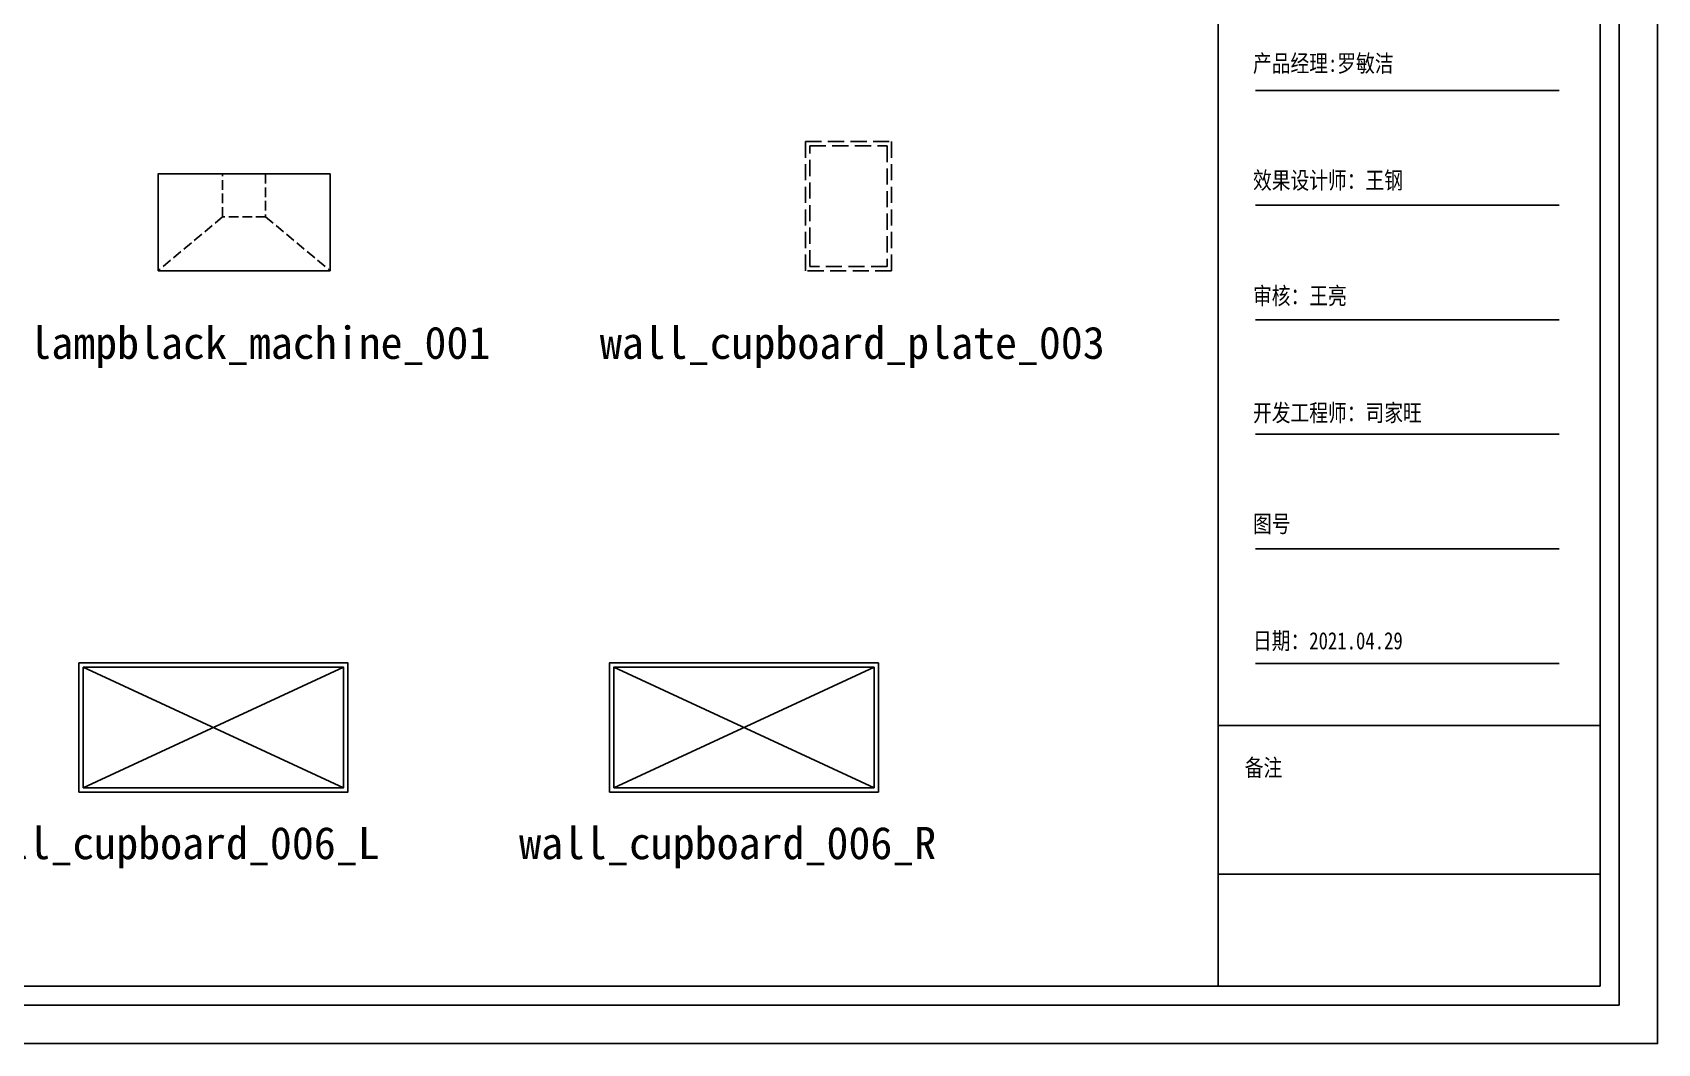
# Model space of a CAD drawing. Extents: x 422240 to 534325, y -8262 to 172635.
# Drawn here: x 471655 to 479209, y 125599 to 130298 of the extents above; entities that cross this region are included whole.
import ezdxf

# ---------------------------------------------------------------- set-up
doc = ezdxf.new("R2010")
doc.units = 0
doc.header["$LTSCALE"] = 1000
doc.header["$MEASUREMENT"] = 0
doc.linetypes.add('DASH', pattern=[0.35, 0.25, -0.1])
doc.layers.add('PM-家具', color=146, linetype='Continuous')
doc.styles.get("Standard").update_dxf_attribs({"font": 'gbenor.shx', "bigfont": 'gbcbig.shx'})
doc.styles.add('WJ', font='', dxfattribs={"width": 0.8, "height": 135})
doc.styles.get('WJ').set_extended_font_data('FangSong_GB2312')

# ---------------------------------------------------------------- blocks, each defined once
blk = doc.blocks.new('厨房摆放方案图例')
at = {"color": 251}
for p, q in [((80419.2, -7996.3), (80419.2, 2265.3)), ((65764.7, -7996.3), (80419.2, -7996.3))]:
    blk.add_line(p, q, dxfattribs=at)
for p, q in [((78248.9, -7892.9), (78248.9, 2162)), ((80315.9, -7892.9), (80315.9, 2162)), ((78450.4, -3046.2), (80093.1, -3046.2)), ((78450.4, -3666.3), (80093.1, -3666.3)), ((78450.4, -4286.4), (80093.1, -4286.4)), ((78450.4, -4906.4), (80093.1, -4906.4)), ((78450.4, -5526.5), (80093.1, -5526.5)), ((78450.4, -6146.6), (80093.1, -6146.6)), ((78248.9, -6483.1), (80315.9, -6483.1)), ((78248.9, -7287.6), (80315.9, -7287.6)), ((65868.1, -7892.9), (80315.9, -7892.9))]:
    blk.add_line(p, q)
blk.add_lwpolyline([(65528.4, -8203), (80625.9, -8203), (80625.9, 2472), (65528.4, 2472)], close=True)
at = {"attachment_point": 1, "style": 'WJ'}
for s, insert, char_height, width in [('{\\fSimSun|b0|i0|c134|p2;产品经理:罗敏洁}', (78436.6, -2852.9), 93.012, 1131.519), ('{\\fSimSun|b0|i0|c134|p2;效果设计师：王钢}', (78436.6, -3485.9), 93.012, 1162.465), ('{\\fSimSun|b0|i0|c134|p2;审核：王亮}', (78436.6, -4110.7), 93.012, 556.375), ('{\\fSimSun|b0|i0|c134|p2;开发工程师：司家旺}', (78436.6, -4743.7), 93.012, 1481.306), ('图号', (78436.6, -5344.2), 93.01, 556.375), ('{\\fSimSun|b0|i0|c134|p2;日期：2021.04.29}', (78436.6, -5977.1), 93.012, 1218.2), ('{\\fSimSun|b0|i0|c134|p2;备注}', (78392, -6664.1), 93.012, 741.511)]:
    blk.add_mtext(s, dxfattribs=dict(at, insert=insert, char_height=char_height, width=width))
blk = doc.blocks.new('电气柜-左')
at = {"color": 251}
for p, q in [((471891.2, 126641, 0), (473101.2, 127201)), ((471891.2, 127201, 0), (473101.2, 126641))]:
    blk.add_line(p, q, dxfattribs=at)
at = {"elevation": 0}
blk.add_lwpolyline([(471871.2, 126621), (473121.2, 126621), (473121.2, 127221), (471871.2, 127221)], close=True, dxfattribs=at)
at = {"color": 251, "elevation": 0}
blk.add_lwpolyline([(471891.2, 126641), (473101.2, 126641), (473101.2, 127201), (471891.2, 127201)], close=True, dxfattribs=at)
blk = doc.blocks.new('电气柜-右')
at = {"color": 251}
for p, q in [((474098.8, 126641, 0), (475308.8, 127201)), ((474098.8, 127201, 0), (475308.8, 126641))]:
    blk.add_line(p, q, dxfattribs=at)
at = {"elevation": 0}
blk.add_lwpolyline([(474078.8, 126621), (475328.8, 126621), (475328.8, 127221), (474078.8, 127221)], close=True, dxfattribs=at)
at = {"color": 251, "elevation": 0}
blk.add_lwpolyline([(474098.8, 126641), (475308.8, 126641), (475308.8, 127201), (474098.8, 127201)], close=True, dxfattribs=at)

msp = doc.modelspace()

# ---------------------------------------------------------------- linework, layer by layer
at = {"layer": 'PM-家具', "linetype": 'DASH', "ltscale": 0.18}
for p, q in [((472538.6, 129440.9), (472238.6, 129190.9)), ((472738.6, 129440.9), (473038.6, 129190.9))]:
    msp.add_line(p, q, dxfattribs=at)
at = {"layer": 'PM-家具', "color": 251, "linetype": 'DASH', "ltscale": 0.3}
for points in [[(475247.8, 129190.9), (475247.8, 129790.9), (475647.8, 129790.9), (475647.8, 129190.9)], [(475267.8, 129210.9), (475267.8, 129770.9), (475627.8, 129770.9), (475627.8, 129210.9)]]:
    msp.add_lwpolyline(points, close=True, dxfattribs=at)
at = {"layer": 'PM-家具'}
msp.add_lwpolyline([(472238.6, 129190.9), (473038.6, 129190.9), (473038.6, 129640.9), (472238.6, 129640.9)], close=True, dxfattribs=at)
at = {"layer": 'PM-家具', "linetype": 'DASH', "ltscale": 0.18}
msp.add_lwpolyline([(472538.6, 129640.9), (472738.6, 129640.9), (472738.6, 129440.9), (472538.6, 129440.9)], close=True, dxfattribs=at)

# ---------------------------------------------------------------- block references
at = {"xscale": 0.8588563178291333, "yscale": 0.8588563178291333, "zscale": 0.8588563178291333}
msp.add_blockref('厨房摆放方案图例', (409962.5, 132644.6), dxfattribs=at)
at = {"layer": 'PM-家具'}
for name, p in [('电气柜-左', (0, 147)), ('电气柜-右', (258.3, 147))]:
    msp.add_blockref(name, p, dxfattribs=at)

# ---------------------------------------------------------------- texts
at = {"char_height": 150, "attachment_point": 1}
for s, insert in [('{\\f@FangSong|b0|i0|c134|p49;lampblack_machine_001}', (471640.3, 128931.1)), ('{\\f@FangSong|b0|i0|c134|p49;wall_cupboard_plate_003}', (474292.3, 128931.1)), ('{\\f@FangSong|b0|i0|c134|p49;wall_cupboard_006_L}', (471330.2, 126606.1)), ('{\\f@FangSong|b0|i0|c134|p49;wall_cupboard_006_R}', (473917.1, 126606.1))]:
    msp.add_mtext_dynamic_manual_height_columns(s, width=1434.402, gutter_width=1750, heights=[0], dxfattribs=dict(at, insert=insert))

doc.saveas('drawing.dxf')
